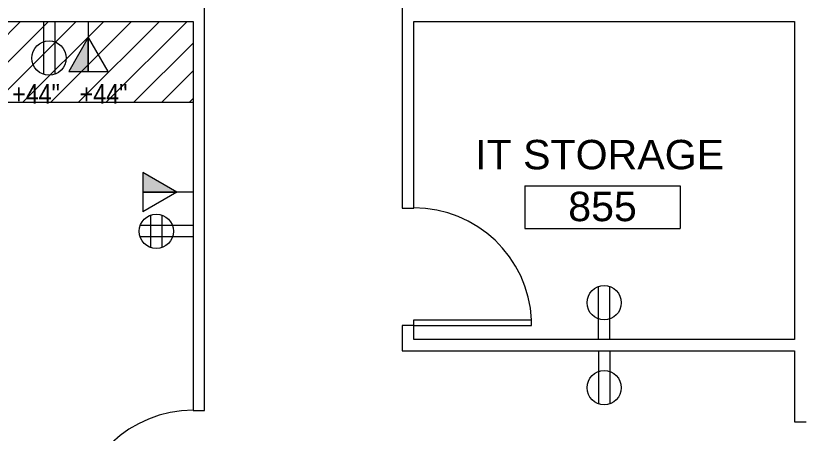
# Model space of a CAD drawing. Header units: inches. Extents: x 1 to 4637, y -664 to 702.
# Drawn here: x 2008 to 2248, y 188.4 to 316.3 of the extents above; entities that cross this region are included whole.
import ezdxf

# ---------------------------------------------------------------- set-up
doc = ezdxf.new("R2010")
doc.units = ezdxf.units.IN
doc.header["$MEASUREMENT"] = 0
for name, color, linetype, lineweight in [('A-ANNO-NOTE', 131, 'Continuous', 20), ('A-AREA-IDEN', 2, 'Continuous', 20), ('A-DOOR', 31, 'Continuous', 9), ('E-COMM-IDEN', 2, 'Continuous', 9), ('E-ELEC-FIXT-IDEN', 2, 'Continuous', 9), ('I-WALL', 2, 'Continuous', 9), ('Q-CASE', 31, 'Continuous', 9)]:
    doc.layers.add(name, color=color, linetype=linetype, lineweight=lineweight)
doc.styles.add('Arial', font='arial.ttf', dxfattribs={"height": 9})
doc.styles.add('Arial_2', font='arial.ttf', dxfattribs={"width": 0.85, "height": 6})

# ---------------------------------------------------------------- blocks, each defined once
blk = doc.blocks.new('Single-Flush - 36_ x 96_-2399082-New Construction - Tel_Data_Elec Plan')
at = {"layer": 'A-DOOR', "color": 250, "lineweight": 20}
for p, q in [((16.25, -1.75), (16.25, -37.77)), ((18, -1.75), (16.25, -1.75)), ((18, -1.75), (18, -37.77)), ((18, -37.77), (16.25, -37.77))]:
    blk.add_line(p, q, dxfattribs=at)
at = {"layer": 'A-DOOR'}
blk.add_arc((18, -1.75), 36.07, 180, 267.2188, dxfattribs=at)
blk = doc.blocks.new('Single-Flush - 36_ x 96_-2398858-New Construction - Tel_Data_Elec Plan')
at = {"layer": 'A-DOOR', "color": 250, "lineweight": 20}
for p, q in [((16.25, 1.75), (16.25, 37.77)), ((18, 37.77), (16.25, 37.77)), ((18, 1.75), (18, 37.77)), ((18, 1.75), (16.25, 1.75))]:
    blk.add_line(p, q, dxfattribs=at)
at = {"layer": 'A-DOOR'}
blk.add_arc((18, 1.75), 36.07, 92.7812, 180, dxfattribs=at)
blk = doc.blocks.new('Counter Top _No Backsplash_ - Standard Counter Top-2512821-New Construction - Tel_Data_Elec Plan')
at = {"layer": 'Q-CASE', "lineweight": 13}
h = blk.add_hatch(dxfattribs=at)
h.set_pattern_fill('FP_11', color=8, style=0, pattern_type=2)
h.set_pattern_definition([(45, (-2616.055, -314.522), (-4.242641, 4.242641), [])])
h.paths.add_polyline_path([(122.72, -24.75), (147.47, -24.75), (147.47, 0), (-47.26, 0), (-47.26, -24.75), (64.75, -24.75)], flags=0)
blk.add_line((-47.26, -24.75), (147.47, -24.75), dxfattribs=at)
blk = doc.blocks.new('FORM Room Tag - Name _ Number-2260771-New Construction - Tel_Data_Elec Plan')
at = {"layer": 'A-AREA-IDEN'}
for p, q in [((-0.2444, -0.0231), (-0.2444, -0.1589)), ((-0.2444, -0.0231), (0.2515, -0.0231)), ((0.2515, -0.0231), (0.2515, -0.1589)), ((-0.2444, -0.1589), (0.2515, -0.1589))]:
    blk.add_line(p, q, dxfattribs=at)

msp = doc.modelspace()

# ---------------------------------------------------------------- hatches: boundary and pattern name
at = {"layer": 'A-ANNO-NOTE', "lineweight": 9}
for points in [[(2030.24, 299.14), (2030.24, 309.6), (2024.24, 299.14)], [(2057.37, 262.27), (2046.91, 268.27), (2046.91, 262.27)]]:
    msp.add_hatch(color=256, dxfattribs=at).paths.add_polyline_path(points, flags=0)

# ---------------------------------------------------------------- linework, layer by layer
at = {"layer": 'A-ANNO-NOTE'}
for p, q in [((2016.5, 314.52), (2016.5, 298.32)), ((2019.98, 314.52), (2019.98, 298.32)), ((2030.24, 314.52), (2030.24, 299.14)), ((2030.24, 309.6), (2024.24, 299.14)), ((2030.24, 309.6), (2024.24, 299.14)), ((2030.24, 299.14), (2030.24, 309.6)), ((2030.24, 309.6), (2036.24, 299.14)), ((2024.24, 299.14), (2030.24, 299.14)), ((2024.24, 299.14), (2036.24, 299.14)), ((2046.91, 268.27), (2046.91, 262.27)), ((2057.37, 262.27), (2046.91, 268.27)), ((2046.91, 268.27), (2046.91, 256.27)), ((2057.37, 262.27), (2046.91, 268.27)), ((2046.91, 262.27), (2057.37, 262.27)), ((2062.29, 262.27), (2046.91, 262.27)), ((2057.37, 262.27), (2046.91, 256.27)), ((2049.3, 255.22), (2049.3, 245.32)), ((2052.78, 255.22), (2052.78, 245.32)), ((2062.29, 252.01), (2046.09, 252.01)), ((2062.29, 248.53), (2046.09, 248.53)), ((2186.3, 217.15), (2186.3, 233.35)), ((2189.78, 217.15), (2189.78, 233.35)), ((2186.3, 213.65), (2186.3, 197.45)), ((2189.78, 213.65), (2189.78, 197.45))]:
    msp.add_line(p, q, dxfattribs=at)
for centre in [(2018.24, 303.28), (2051.04, 250.27), (2188.04, 228.39), (2188.04, 202.4)]:
    msp.add_circle(centre, 5.25, dxfattribs=at)
at = {"layer": 'I-WALL', "color": 250, "lineweight": 20}
for p, q in [((2065.79, 195.4), (2065.79, 466.02)), ((2126.29, 382.27), (2126.29, 257.4)), ((1867.56, 314.52), (2062.29, 314.52)), ((2062.29, 314.52), (2062.29, 195.4)), ((2129.79, 314.52), (2246.29, 314.52)), ((2129.79, 257.4), (2129.79, 314.52)), ((2246.29, 314.52), (2246.29, 217.15)), ((2126.29, 257.4), (2129.79, 257.4)), ((2126.29, 221.4), (2126.29, 213.65)), ((2129.79, 221.4), (2126.29, 221.4)), ((2129.79, 217.15), (2129.79, 221.4)), ((2246.29, 217.15), (2129.79, 217.15)), ((2126.29, 213.65), (2246.29, 213.65)), ((2246.29, 213.65), (2246.29, 191.9)), ((2062.29, 195.4), (2065.79, 195.4)), ((2246.29, 191.9), (2249.79, 191.9))]:
    msp.add_line(p, q, dxfattribs=at)

# ---------------------------------------------------------------- block references
at = {"layer": 'A-AREA-IDEN', "xscale": 95.99999999999994, "yscale": 95.99999999999994, "zscale": 95.99999999999994}
msp.add_blockref('FORM Room Tag - Name _ Number-2260771-New Construction - Tel_Data_Elec Plan', (2187.19, 266.41), dxfattribs=at)
at = {"layer": 'A-DOOR', "lineweight": 13, "rotation": 269.9999999999999}
for name, p in [('Single-Flush - 36_ x 96_-2398858-New Construction - Tel_Data_Elec Plan', (2128.04, 239.4)), ('Single-Flush - 36_ x 96_-2399082-New Construction - Tel_Data_Elec Plan', (2064.04, 177.4))]:
    msp.add_blockref(name, p, dxfattribs=at)
at = {"layer": 'Q-CASE', "lineweight": 13}
msp.add_blockref('Counter Top _No Backsplash_ - Standard Counter Top-2512821-New Construction - Tel_Data_Elec Plan', (1914.82, 314.52), dxfattribs=at)

# ---------------------------------------------------------------- texts
at = {"layer": 'A-AREA-IDEN', "lineweight": 9, "char_height": 9, "attachment_point": 1, "style": 'Arial'}
for s, insert, width in [('IT STORAGE', (2148.58, 278.25), 93.324), ('855', (2177.05, 262.37), 25.452)]:
    msp.add_mtext(s, dxfattribs=dict(at, insert=insert, width=width))
at = {"layer": 'E-COMM-IDEN', "insert": (2027.6, 295.31), "char_height": 6, "width": 18.0285, "attachment_point": 1, "style": 'Arial_2'}
msp.add_mtext('+44"', dxfattribs=at)
at = {"layer": 'E-ELEC-FIXT-IDEN', "insert": (2006.93, 295.31), "char_height": 6, "width": 18.0285, "attachment_point": 1, "style": 'Arial_2'}
msp.add_mtext('+44"', dxfattribs=at)

doc.saveas('drawing.dxf')
